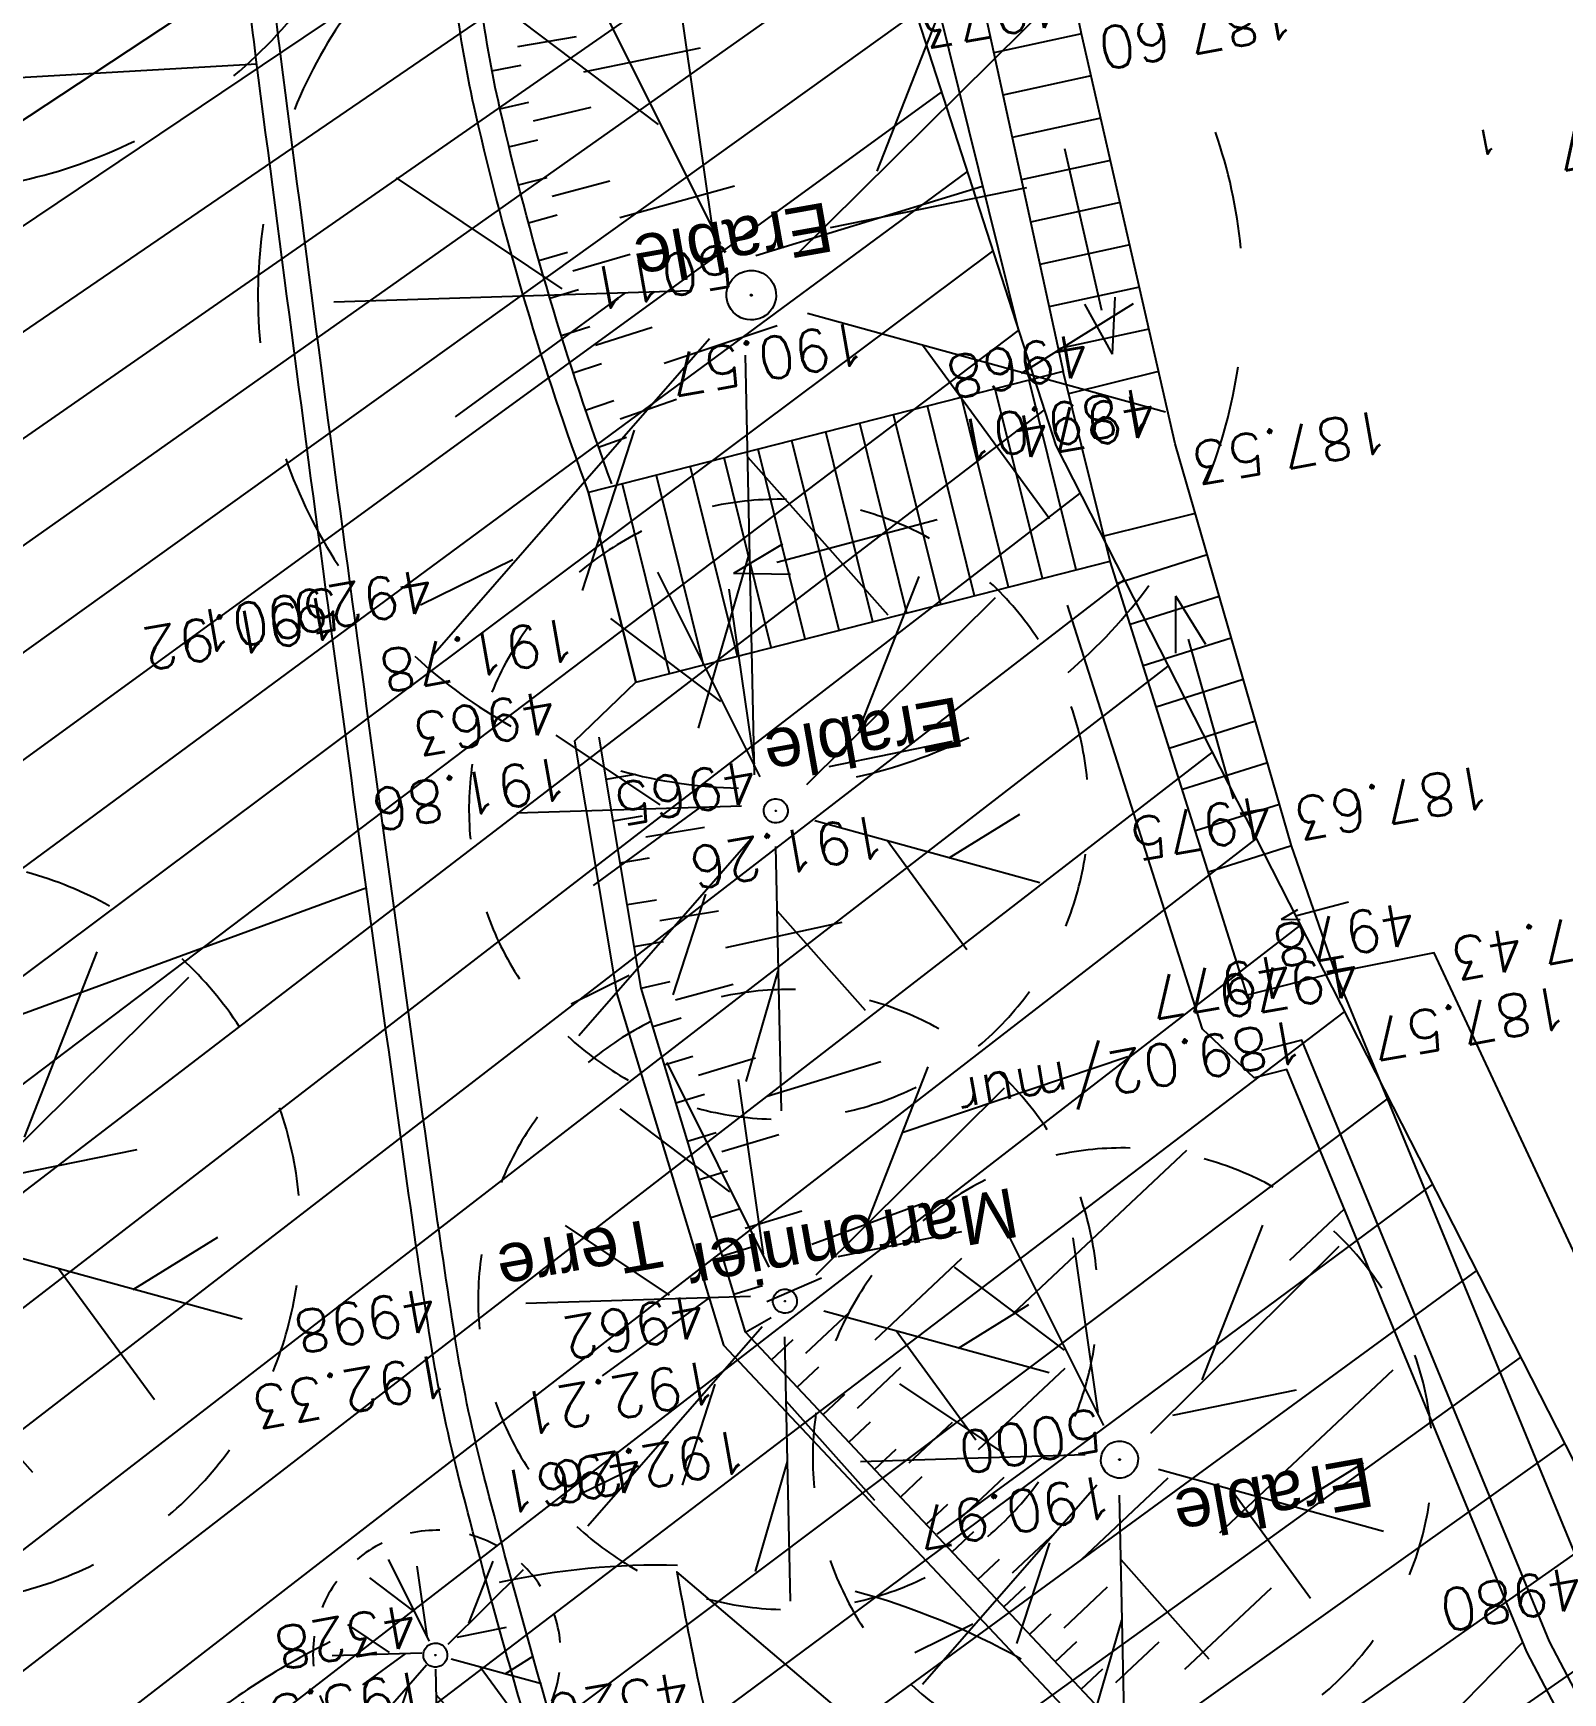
# Model space of a CAD drawing. Extents: x -2313930 to 3286427, y -3858277 to 2572692.
# Drawn here: x 485261 to 497606, y -293283 to -279894 of the extents above; entities that cross this region are included whole.
import ezdxf
from ezdxf.enums import TextEntityAlignment as Align
from ezdxf.lldxf.tags import DXFTag

# ---------------------------------------------------------------- set-up
doc = ezdxf.new("R2010")
doc.units = 0
for name, color, linetype, lineweight in [('_GAZELEC-RESERVATION 2', 132, 'Continuous', 18), ('Fond topo - P', 252, 'Continuous', 50), ('Fond topo - VOI', 252, 'Continuous', 25)]:
    doc.layers.add(name, color=color, linetype=linetype, lineweight=lineweight)
for name, color, linetype in [('Fond topo - BAT_ANN', 252, 'Continuous'), ('Fond topo - CLO_MUR', 252, 'Continuous'), ('Fond topo - ESPACE_BOISE', 252, 'Continuous'), ('Fond topo - TAL', 252, 'Continuous'), ('Fond topo - TAL_HAC', 252, 'Continuous'), ('Fond topo - VEG', 252, 'Continuous'), ('Fond topo - VEG_TXT_ESSENCE', 252, 'Continuous'), ('Fond topo - VOI_TXT', 252, 'Continuous'), ('Fond topo - Z', 252, 'Continuous'), ('Fond topo - Z_500', 252, 'Continuous'), ('prlm-VRD', 2, 'Continuous'), ('SA - EBC', 252, 'Continuous')]:
    doc.layers.add(name, color=color, linetype=linetype)
for name, color, linetype, plot in [('Fond topo - N', 252, 'Continuous', False), ('Fond topo - NCACHE', 252, 'Continuous', False), ('Fond topo - ZCACHE', 252, 'Continuous', False)]:
    doc.layers.add(name, color=color, linetype=linetype, plot=plot)
doc.styles.add('2000_ARIAL', font='arial.ttf', dxfattribs={"height": 0.400000006})
doc.styles.add('SIMPLEX', font='simplex_.ttf', dxfattribs={"height": 1.25})
tags = doc.linetypes.add('L1', pattern=[1.0000000298023224, 0.6000000238418579, -0.4000000059604645]).pattern_tags.tags
tags[6:7] = [DXFTag(74, 4), DXFTag(75, 0), DXFTag(340, '0'), DXFTag(46, 0.0), DXFTag(50, 0.0), DXFTag(44, 0.0), DXFTag(45, 0.0)]
tags[4:5] = [DXFTag(74, 4), DXFTag(75, 0), DXFTag(340, '0'), DXFTag(46, 0.0), DXFTag(50, 0.0), DXFTag(44, 0.0), DXFTag(45, 0.0)]
tags = doc.linetypes.add('L16', pattern=[0.37500001490116125, 0.300000011920929, -0.07500000298023224]).pattern_tags.tags
tags[6:7] = [DXFTag(74, 4), DXFTag(75, 0), DXFTag(340, '0'), DXFTag(46, 0.0), DXFTag(50, 0.0), DXFTag(44, 0.0), DXFTag(45, 0.0)]
tags[4:5] = [DXFTag(74, 4), DXFTag(75, 0), DXFTag(340, '0'), DXFTag(46, 0.0), DXFTag(50, 0.0), DXFTag(44, 0.0), DXFTag(45, 0.0)]
tags = doc.linetypes.add('L8', pattern=[0.22500000894069674, 0.1500000059604645, -0.07500000298023224]).pattern_tags.tags
tags[6:7] = [DXFTag(74, 4), DXFTag(75, 0), DXFTag(340, '0'), DXFTag(46, 0.0), DXFTag(50, 0.0), DXFTag(44, 0.0), DXFTag(45, 0.0)]
tags[4:5] = [DXFTag(74, 4), DXFTag(75, 0), DXFTag(340, '0'), DXFTag(46, 0.0), DXFTag(50, 0.0), DXFTag(44, 0.0), DXFTag(45, 0.0)]

# ---------------------------------------------------------------- blocks, each defined once
blk = doc.blocks.new('ESC01')
at = {"ltscale": 2}
for p, q in [((1.338104, 0), (0, 0)), ((1.257547, 0.126415), (1.7, 0)), ((1.257547, -0.126415), (1.7, 0))]:
    blk.add_line(p, q, dxfattribs=at)
blk = doc.blocks.new('PTOPO')
at = {"layer": 'Fond topo - NCACHE', "style": 'SIMPLEX'}
blk.add_attdef('MAT', text='', height=0.34, dxfattribs=at).set_placement((0.09999999986030161, -0.09999999962747097), align=Align.TOP_LEFT)
at = {"layer": 'Fond topo - ZCACHE', "style": 'SIMPLEX'}
blk.add_attdef('ALT', (0.09999999986030161, 0.09999999962747097), '', height=0.34, dxfattribs=at)
blk = doc.blocks.new('VEG14')
at = {"ltscale": 2, "flags": 128}
for points in [[(0.5, 0, -1), (-0.5, 0, -1)], [(0.016, 0, -1), (-0.016, 0, -1)]]:
    blk.add_lwpolyline(points, format="xyb", close=True, dxfattribs=at)
blk = doc.blocks.new('VEG12')
at = {"ltscale": 2}
for p, q in [((0.01815258799999997, 0.057406781), (0.100441039, 0.47293725)), ((0.05749608, 0.253444298), (0.145517598, 0.414706841)), ((0.037902722, 0.15845596), (-0.06593155700000003, 0.344147082)), ((-0.158788295, 0.086017079), (-0.245985314, 0.284587218)), ((0.04981112299999996, 0.033821695), (0.391570728, 0.285894318)), ((0.143890955, 0.107467204), (0.230033352, 0.253971609)), ((0.2917471699999999, 0.208620217), (0.392372872, 0.233301274)), ((-0.05229389700000003, 0.02983962500000001), (-0.383643778, 0.204631851)), ((-0.25001839, 0.135126714), (-0.3755999820000001, 0.091127132)), ((0.122915307, -0.02992704099999999), (0.317230371, 0.05540147100000001)), ((0.057557527, -0.01766878999999999), (0.411943876, -0.08413611500000001)), ((-0.05265807700000003, -0.029192154), (-0.412380265, -0.256628677)), ((-0.09359106700000003, -0.049762263), (-0.2956446150000001, -0.04653133200000001)), ((0.184132294, -0.04763066399999999), (0.323120213, -0.192805613)), ((0.01825986499999999, -0.057372749), (0.107637982, -0.4128258760000001)), ((0.02259491799999996, -0.07955337300000001), (0.001649748999999978, -0.36183712)), ((-0.151821475, -0.09483882200000002), (-0.2999525240000001, -0.315936062)), ((0.05371548199999998, -0.188497704), (0.197263789, -0.356749422))]:
    blk.add_line(p, q, dxfattribs=at)
for start, end in [(90, 103.8461539085843), (62.30769199853572, 76.15384597947835), (117.6923078993823, 131.5384619204946), (34.61538499867542, 48.46153799321151), (145.3846149358338, 159.2307690506909), (6.923076979206323, 20.76923090842763), (173.0769230068974, 186.9230769931026), (339.2307689837768, 353.0769230207937), (200.7692310571047, 214.6153850641662), (311.5384620067885, 325.3846150013246), (228.4615380795054, 242.3076921006177), (283.8461540205217, 297.6923080014643), (256.1538460914157, 270)]:
    blk.add_arc((0, 0), 0.496982058, start, end, dxfattribs=at)
blk = doc.blocks.new('A$C1F970F0F')
at = {"layer": 'SA - EBC'}
h = blk.add_hatch(dxfattribs=at)
h.set_pattern_fill('_USER', color=256, scale=74.99999999999999, angle=-325.7236014113932, style=0, pattern_type=0)
h.set_pattern_definition([(34.27639858860678, (-277130161.1279894, -473864756.7787022), (-42.238928459823, 61.97477650275113), [])])
edge = h.paths.add_edge_path()
edge.add_line((5801.470568619522, -3162.013069131843), (4083.559282644929, -3271.123614088357))
edge.add_line((4083.559282644929, -3271.123614088356), (4014.481307725509, -3717.332461968055))
edge.add_line((4014.48130772551, -3717.332461968055), (3135.517961824245, -3810.19300101904))
edge.add_line((3135.517961824245, -3810.19300101904), (2274.245008604417, -3693.648081323564))
edge.add_line((2274.245008604417, -3693.648081323564), (1554.636776175834, -3420.099318784944))
edge.add_arc((2508.775769578408, -2315.674454232369), 1459.498372788833, 157.1868533427094, 229.1754823893534, ccw=False)
edge.add_arc((1966.013830892235, -2087.371785851423), 870.6752834691503, 94.3015183869224, 157.1868533106914, ccw=False)
edge.add_line((1900.708697991695, -1219.149067345796), (2859.239020416566, -1223.495634912559))
edge.add_arc((3100.860739749298, 1265.329539486049), 2500.526305395239, 264.4549516394795, 302.9422754293212)
edge.add_arc((4209.331858878893, -445.3369775435177), 462.1229708170858, 302.9422754305585, 376.8336969250394)
edge.add_arc((2214.122706379954, -1049.006753214115), 2546.655714682971, 16.8336969158998, 38.14703645440247)
edge.add_arc((3041.32627014761, -399.2990096244524), 1494.806919462396, 38.14703657403813, 72.97328584086019)
edge.add_line((3479.031970107599, 1029.988031775616), (2182.437305702805, 1414.38613606858))
edge.add_line((2182.437305702805, 1414.38613606858), (1056.590900019184, 1822.819186472099))
edge.add_arc((1766.412018482452, 3779.442320525911), 2081.398594438606, 212.7495497786225, 250.0603089288685, ccw=False)
edge.add_line((15.86575126143373, 2653.472571668582), (-104.0907319930869, 3091.26353710603))
edge.add_line((-104.0907319930869, 3091.26353710603), (-169.6986146466322, 3639.54836895815))
edge.add_line((-169.6986146466322, 3639.548368958149), (-35.58090533515337, 6158.014854826562))
edge.add_arc((-194.3533792400212, 7143.826589584332), 998.5156357593988, 279.1493507374978, 373.962283499627)
edge.add_arc((2392.201579171132, 7786.918955579627), 1666.786287877102, 172.6269749467245, 193.9622835974407, ccw=False)
edge.add_arc((-45.50651600643437, 8102.354993671941), 791.2455775503726, -7.373025019439765, 16.43829965925021)
edge.add_line((713.3969204091394, 8326.263765657093), (486.7428317772967, 9142.81155059313))
edge.add_line((486.7428317772967, 9142.811550593131), (1338.845530021721, 9564.23852196786))
edge.add_line((1338.845530021721, 9564.23852196786), (1632.623584095551, 8945.24637913095))
edge.add_line((1632.623584095551, 8945.246379130947), (1394.029444699765, 8829.874494032001))
edge.add_line((1394.029444699765, 8829.874494032001), (1731.997733793977, 8131.230781666551))
edge.add_arc((1233.216649704336, 7889.945865525577), 554.0766919865823, -19.640967550384175, 25.815335324856676, ccw=False)
edge.add_line((1755.055695752756, 7703.706797235046), (1558.214479468655, 6807.520788570679))
edge.add_line((1558.214479468655, 6807.52078857068), (1570.021725572625, 6609.158708993335))
edge.add_line((1570.021725572625, 6609.158708993335), (1852.913141606868, 5734.125706863067))
edge.add_line((1852.913141606869, 5734.125706863067), (2726.748207475315, 4020.986816292172))
edge.add_line((2726.748207475315, 4020.986816292172), (3802.352916265851, 4004.947770972833))
edge.add_arc((8355.58168857983, 5950.706307988518), 4951.552134169374, 203.138762427905, 230.8301436200186)
edge.add_arc((13583.66465597079, 12367.85935474512), 13228.79229856088, 230.8301435441083, 233.1638398044412)
edge.add_line((5652.622255943647, 1780.153648245416), (4998.697813068342, 1820.441475819727))
edge.add_line((4998.697813068342, 1820.441475819727), (4863.841220233488, 767.0816613875431))
edge.add_line((4863.841220233488, 767.0816613875434), (5595.355488733695, 631.185878681516))
edge.add_line((5595.355488733695, 631.1858786815158), (5852.747939948536, -2020.707044821664))
edge.add_line((5852.747939948536, -2020.707044821665), (5881.394298709887, -2966.563612924887))
edge.add_line((5881.394298709887, -2966.563612924887), (5801.470568619523, -3162.013069131842))
at = {"layer": 'Fond topo - BAT_ANN', "ltscale": 2, "flags": 128}
for points in [[(2078.790872114182, 5309.014268106743), (2043.222072811403, 5411.196387657827), (1949.27825250494, 5735.525143899209), (1873.882596901186, 6066.475251613846), (1852.072550426782, 6171.223984070048)], [(1779.806223628306, 6157.025213768446), (1858.865107950897, 5794.054890517836)], [(1873.882596901186, 6066.475251613846), (1802.89667445687, 6051.01374564198)], [(1881.641759922853, 6032.416315269621), (1810.330515146079, 6016.883950628519)], [(1889.400922944519, 5998.357378925397), (1817.764355691794, 5982.754155357869)], [(1897.160085966186, 5964.298442581172), (1825.198196381004, 5948.624360344407)], [(1904.919248964976, 5930.23950624128), (1832.632036978707, 5914.494565348275)], [(1912.678411986643, 5896.180569897056), (1840.065877615928, 5880.364770060296)], [(1920.43757500831, 5862.121633552832), (1847.499718178973, 5846.234974881151)], [(1928.196738029976, 5828.062697208607), (1854.933558925717, 5812.105180046369)], [(1869.515461141339, 5633.931574722783), (1831.484248096457, 5787.069356569205)], [(1935.951866279783, 5794.021471755664), (1863.351125008847, 5775.99134057233)], [(1814.826086409432, 5619.978964066165), (1776.794873508043, 5773.116746169774)], [(1842.170773689771, 5626.955269505475), (1804.139560753724, 5780.093051426073)], [(1760.136711912524, 5606.026353649405), (1722.105498776136, 5759.164135513155)], [(1787.481399158204, 5613.002658905704), (1749.450186113322, 5766.140440752125)], [(1705.447337180617, 5592.073742992786), (1667.416124244569, 5745.211524913384)], [(1732.792024426297, 5599.050048249085), (1694.760811524908, 5752.187830352694)], [(1650.757962557544, 5578.121132410344), (1612.72674954732, 5731.258914439777)], [(1678.102649929389, 5585.097437832325), (1640.071436942042, 5738.235219857426)], [(1623.413275197482, 5571.144827175706), (1585.555491148941, 5723.584274101533)], [(1568.72390055708, 5557.19221650176), (1530.779402133415, 5709.980830911973)], [(1596.068587951801, 5564.168521919408), (1558.167446664399, 5716.782552691931)], [(1514.034525968666, 5543.239606102328), (1476.003313003508, 5696.377387744076)], [(1541.379213328729, 5550.215911336966), (1503.391357648873, 5703.179109502372)], [(1965.520865497375, 5679.44964616493), (1891.869425299575, 5661.158578040161)], [(2078.790872114182, 5309.014268106743), (2007.53972659059, 5290.836340538137), (1896.896320869615, 5640.917108505732)], [(1975.213628699711, 5645.986648590728), (1902.552120360887, 5623.021900045158)], [(1984.929120699824, 5612.445182570136), (1913.07253467058, 5589.734830763069)], [(1994.644612751925, 5578.903716824063), (1923.592949111984, 5556.447761550825)], [(2004.360104804027, 5545.362251077989), (1934.113363409895, 5523.160692081392)], [(2014.075596821469, 5511.820785148903), (1944.633777736918, 5489.873622890809)], [(2023.7910887072, 5478.279319149973), (1955.154192178322, 5456.586553678564)], [(2033.506580850807, 5444.73785338657), (1965.674606453357, 5423.299484213465)], [(2043.222072776744, 5411.196387474814), (1976.195020803255, 5390.012415018549)]]:
    blk.add_lwpolyline(points, dxfattribs=at)
blk.add_lwpolyline([(1514.034525968666, 5543.239606102328), (1896.896320869615, 5640.917108505732), (1858.865107950897, 5794.054890517836), (1476.003313038166, 5696.377387927088)], close=True, dxfattribs=at)
at = {"layer": 'Fond topo - CLO_MUR', "ltscale": 2, "flags": 128}
for points in [[(3210.806780600868, 3655.560700736976), (2967.47607868367, 3852.247976098117), (2806.124080487538, 4009.722052395067), (2483.105938503675, 4426.406660257979), (2293.115390969659, 4788.92082265986), (2078.790872079524, 5309.014267923731), (2007.53972659059, 5290.836340538137)], [(3185.690594999554, 3616.714062519209), (2936.886427587082, 3817.825609500645), (2771.71810132509, 3979.024292373781), (2444.253974394841, 4401.444099320484), (2251.39051342329, 4769.439965430745), (2051.473408426969, 5254.571467959324), (2018.911219276944, 5246.264048859436)]]:
    blk.add_lwpolyline(points, dxfattribs=at)
at = {"layer": 'Fond topo - ESPACE_BOISE', "linetype": 'L1', "ltscale": 2, "flags": 128}
blk.add_lwpolyline([(5801.470568619522, -3162.013069131843), (4083.559282644929, -3271.123614088356), (4014.48130772551, -3717.332461968055), (3135.517961824245, -3810.19300101904), (2274.245008604417, -3693.648081323564), (1554.636776175834, -3420.099318784944, -0.3248648439675891), (1163.447808694293, -1749.787382690587, -0.2814891279475962), (1900.708697991695, -1219.149067345796), (2859.239020416566, -1223.495634912559, 0.1695292870025676), (4460.631470672048, -833.159289007697, 0.3340686001642133), (4651.652558133293, -311.5085830883972, 0.09326601102169153), (4216.884593398947, 524.0158635944096, 0.153138720952933), (3479.031970107599, 1029.988031775616), (2182.437305702805, 1414.38613606858), (1056.590900019184, 1822.819186472099, -0.1642525569996709), (15.86575126143373, 2653.472571668582), (-104.0907319930869, 3091.26353710603), (-169.6986146466322, 3639.548368958149), (-35.58090533515337, 6158.014854826562, 0.4390366150430304), (774.660880078399, 7384.751557306568, -0.09336270405047195), (739.1967976091219, 8000.81547627212, 0.104271961321091), (713.3969204091394, 8326.263765657093), (486.7428317772967, 9142.811550593131), (1338.845530021721, 9564.23852196786), (1632.623584095551, 8945.246379130947), (1394.029444699765, 8829.874494032001), (1731.997733793977, 8131.23078166655, -0.2009829630843761), (1755.055695752756, 7703.706797235046), (1558.214479468655, 6807.52078857068), (1570.021725572625, 6609.158708993335), (1852.913141606869, 5734.125706863067), (2726.748207475315, 4020.986816292172), (3802.352916265851, 4004.947770972833, 0.121417881002313), (5228.074839294609, 2111.882341611708, 0.01018302282179253), (5652.622255943647, 1780.153648245416), (4998.697813068342, 1820.441475819727), (4863.841220233488, 767.0816613875434), (5595.355488733695, 631.1858786815158), (5852.747939948536, -2020.707044821665), (5881.394298709887, -2966.563612924887)], format="xyb", close=True, dxfattribs=at)
at = {"layer": 'Fond topo - TAL', "ltscale": 2, "flags": 128}
blk.add_lwpolyline([(1494.761211218567, 5703.315777784251, -0.03212048715418347), (1404.420412488047, 6005.980874556033, -0.05355809352942412), (1382.245135499642, 6191.710595892417, -0.003703359698377489), (1380.833139234136, 6511.725868917744, -0.0153549240189292), (1383.395472236829, 6587.7264631965, -0.006955611810404637), (1400.52645348648, 6806.00877553708, -0.01276761911010687), (1414.458585512514, 6923.765721787934, -0.01744730396157686), (1447.110277537652, 7105.062996216577, -0.0377943087468492), (1470.667744477859, 7184.400958008821, -0.0007773971570136096), (1509.941023225687, 7286.949709142269, 0.0005887236118167689), (1561.901178107596, 7422.472693276523, 0.0003295215979051638), (1619.739541895709, 7574.160075993384, -0.0005537186938548537), (1654.179384333237, 7664.3607934605, -0.01783923160556964), (1677.379350438625, 7719.003266214479, -0.003430637775437446), (1813.019545840353, 8004.119783836903, -0.009864527411769164), (1862.246624026192, 8100.876969787786, -0.01595399307050366), (1895.343526209447, 8158.378533709143, -0.0996403479457785), (1913.116070900559, 8177.34917445568, -0.03150487135014496), (2001.184920478029, 8232.120769191197, -0.0741870876524607), (2053.041330943487, 8250.773412397415, -0.09038138715968355), (2186.556279230934, 8253.031673630989)], format="xyb", dxfattribs=at)
at = {"layer": 'Fond topo - TAL', "linetype": 'L8', "ltscale": 2, "flags": 128}
for points in [[(2162.495227170819, 8236.890105905672), (2034.806461972263, 8172.855197101183, 0.196789865117785), (1971.301073280455, 8100.059282708225), (1791.78419836832, 7542.45558294728), (1754.156941983409, 7276.190632830941), (1734.926566483377, 7010.783504306641), (1754.108882018308, 6673.163965586867), (1786.542894046756, 6308.320042378949, 0.222887112660328), (1750.590580271026, 6118.701147328355), (1822.604386564407, 5827.785677463773)], [(3095.782607199828, 2385.585303046955, 0.2025701717713174), (3062.928562418754, 2428.211306367457, -0.007879161599459306), (2857.803467410294, 2566.268508164295, -0.01612499363821745), (2760.575440600426, 2638.720483728613, -0.005612050926987784), (2357.461271401177, 2967.296817088869, -0.02310981944406066), (2262.98048469697, 3053.793995152751, -0.02656853736084773), (2121.606081146174, 3211.721960668646, -0.03868213141289542), (2038.45437682572, 3333.343527862226, -0.007175392863421301), (1963.013500548578, 3468.842593592141, -0.004924543901637316), (1858.109154729277, 3668.478834636397, -0.003633774980151405), (1725.411288200116, 3931.858539373142, -0.005756497948632509), (1644.66149301996, 4099.913051201009, -0.02086462232268653), (1548.002817935727, 4331.961080216465, -0.01528835115206335), (1439.664852180741, 4656.282704507437, -0.00998661920293276), (1370.416238611539, 4904.713335883505, -0.02421681069612429), (1348.592634374304, 5010.498408480193, -0.004068535753421325), (1329.870118341899, 5137.04332846393, -0.00117186381131355), (1269.618313142295, 5576.012034803227, -0.001529534022618814), (1207.758708859682, 6045.509424564135, -0.006277708336209411), (1194.419927550409, 6160.595131915282, -0.0295487888980973), (1190.357233869101, 6253.392064706427, -0.007897956095757505), (1200.907519814881, 6592.264625065231, -0.009534636861174617), (1219.619672052993, 6875.423149991743, -0.02633710465156826), (1230.412077270945, 6953.292803315764)]]:
    blk.add_lwpolyline(points, format="xyb", dxfattribs=at)
blk.add_lwpolyline([(3068.46633406724, 3685.751229576934), (2923.586579172582, 3802.859362907181), (2756.758979975642, 3965.677440140445), (2427.361816069531, 4390.590812116205), (2233.249262345834, 4760.970027264518), (2039.596250322285, 5230.900685447556), (2013.211437483017, 5224.169267948493), (1971.530552636766, 5263.368652612423), (1862.517178697448, 5605.352517300847)], dxfattribs=at)
at = {"layer": 'Fond topo - TAL', "ltscale": 2, "flags": 128}
blk.add_lwpolyline([(3081.791728488739, 3665.680750370193), (2864.608810588767, 3794.327295501594), (2019.256500840869, 4575.692206448699), (1602.661694028152, 5018.796858064138), (1518.349509915227, 5296.29941605996), (1484.442930449464, 5498.940167417768)], dxfattribs=at)
at = {"layer": 'Fond topo - TAL_HAC', "ltscale": 2}
for p, q in [((1418.933093348135, 6056.04042969803), (1466.222031403827, 6064.271854188491)), ((1472.173162662165, 6035.723312832381), (1566.215356419531, 6055.012319476526)), ((718.2579170474125, 6013.859224773829), (1208.19407351293, 6042.205126968262)), ((1397.970404737003, 6036.540342684571), (1421.537710502528, 6041.077092659958)), ((1404.420412488047, 6005.980874556033), (1427.810928295734, 6011.355236848814)), ((1431.413253500034, 5996.125847600883), (1478.124293885844, 6007.174771293258)), ((1411.696017437924, 5975.222125237408), (1435.015578704333, 5980.896458352951)), ((1419.366069927694, 5944.559356237318), (1442.610829996082, 5950.532724653755)), ((1446.603129517633, 5935.400884569939), (1493.014970894614, 5947.645923820681)), ((1501.222344447344, 5918.082550791799), (1593.723834471357, 5943.762783161799)), ((1610.928467560413, 5887.44498375857), (1793.992514423172, 5943.36957259241)), ((1427.429304816101, 5913.997626243155), (1450.595429078701, 5920.269044194276)), ((1435.884392041723, 5883.541976473496), (1458.968059053032, 5890.110409823236)), ((1463.347698832893, 5875.086102849375), (1509.429717977198, 5888.519177767249)), ((1444.72993662921, 5853.197430961285), (1467.727338630085, 5860.061795967022)), ((1453.964479614057, 5822.968995430819), (1476.871822750763, 5830.128159649766)), ((1481.635913024297, 5815.221299198451), (1527.357704437567, 5829.833546946647)), ((1537.072402730801, 5800.730649804241), (1628.133100580152, 5831.127183989317)), ((1463.586497651649, 5792.86165623434), (1486.400003166118, 5800.314438677291)), ((1501.455705219899, 5755.845973292024), (1546.787101058004, 5771.627752465824)), ((1473.594403354163, 5762.880380003869), (1496.310307996463, 5770.62555143623)), ((1483.986546055217, 5733.030112558521), (1506.601102517512, 5741.066395038983)), ((1490.094026998324, 5465.166708768794), (1513.764954694212, 5469.127413518371)), ((1495.745123622048, 5431.393250390004), (1519.41605127773, 5435.353955052409)), ((1522.241599620789, 5418.467225714925), (1569.583454967499, 5426.388635601767)), ((1501.396220205566, 5397.619791924041), (1525.067147901454, 5401.58049667362)), ((936.7013024861053, 5245.471079888873), (1296.861425616757, 5377.530449292046)), ((1507.047316742643, 5363.846333087724), (1530.718244450313, 5367.807038024644)), ((1533.543792758714, 5350.92030850415), (1580.88564820179, 5358.841717898804)), ((1586.718759997949, 5329.208244442138), (1680.524274009566, 5349.617202351725)), ((1512.698413326162, 5330.072874621761), (1536.369341022049, 5334.033579371338)), ((1518.349509915227, 5296.29941605996), (1541.715450127861, 5301.779638688787)), ((1546.198247933224, 5287.111162388093), (1592.551872017326, 5299.574771037988)), ((1527.717530395941, 5265.465798616227), (1550.681045812764, 5272.442685978565)), ((1537.085550830214, 5234.63218080214), (1560.049066281696, 5241.609068347489)), ((1564.733076496403, 5226.192259677875), (1610.660107279437, 5240.146034886072)), ((1620.028127748369, 5209.312417254997), (1711.882189394161, 5237.219967466719)), ((1728.991459383804, 5180.091122690507), (1911.02069185152, 5241.159596480288)), ((1546.453571242298, 5203.798563371405), (1569.417086636245, 5210.775450738074)), ((1555.82159171123, 5172.964945740328), (1578.785107157164, 5179.941833381517)), ((1583.469117319884, 5164.525024437384), (1629.3961482173, 5178.47879962392)), ((1818.794436767112, 5034.174401753393), (1958.678906635261, 5165.689933196754)), ((1565.189612180162, 5142.131328109253), (1588.153127626096, 5149.10821575044)), ((1574.557632592246, 5111.297710678517), (1597.521148003522, 5118.274598136693)), ((1602.205158292405, 5102.857789358243), (1648.132189063658, 5116.811564379097)), ((1656.000654865247, 5089.826548229937), (1746.100729259065, 5122.962277935956)), ((2041.997868002793, 5077.069003100212), (2085.957173862971, 5118.398333452374)), ((1583.925653061178, 5080.464093047442), (1606.889168507112, 5087.440980688629)), ((1707.19272106886, 5012.727100905637), (1777.134956051461, 5078.484866570733)), ((1619.844730156288, 5043.714246629033), (1663.869120597519, 5062.841531714754)), ((1593.293673524562, 5049.630475512204), (1616.257188941386, 5056.607362874541)), ((1651.391863302919, 5002.003450608185), (1686.362980671173, 5034.882333416643)), ((1602.661694028152, 5018.796858064138), (1623.432271301873, 5030.821130017503)), ((1623.491434282346, 4996.641625295943), (1640.976993040993, 5013.081066780848)), ((1644.321174680033, 4974.486392784937), (1661.80673343868, 4990.92583426984)), ((1693.051343931923, 4957.692985333316), (1728.022461414559, 4990.571868120112)), ((1790.511682419062, 4924.106170717588), (1860.453917418992, 4989.863936474191)), ((1985.432359415528, 4856.932541102779), (2125.316829335666, 4988.448072820659)), ((1665.150914963338, 4952.331160295592), (1682.636473721985, 4968.770601780495)), ((1685.980655309037, 4930.175927510068), (1703.466214102343, 4946.615369177983)), ((1734.710824601133, 4913.38252014562), (1769.681942209933, 4946.261403098099)), ((1706.810395741383, 4908.020695182073), (1724.295954465372, 4924.460136483965)), ((1727.640136012906, 4885.865462505383), (1745.125694771553, 4902.304903990286)), ((1776.370305264796, 4869.072055053763), (1811.341422690585, 4901.950938040899)), ((1873.830643808782, 4835.485240237693), (1943.772878843371, 4901.243006177308)), ((1748.469876393264, 4863.71022990287), (1765.955435129034, 4880.149671392107)), ((1769.299616768074, 4841.554997396196), (1786.785175526722, 4857.994438881099)), ((1818.02978606017, 4824.761590031748), (1853.000903445753, 4857.640472931712)), ((1790.129357039597, 4819.399764719506), (1807.614915832903, 4835.839206387423)), ((1810.959097419955, 4797.244532116994), (1828.444656178602, 4813.683973601898)), ((1859.689266723833, 4780.45112493989), (1894.660384206469, 4813.330007726687)), ((1957.149605176313, 4746.864310141151), (2027.09184009652, 4812.622076102427)), ((1831.788837817642, 4775.089299605987), (1849.27439657629, 4791.528741090891)), ((1852.618578100947, 4752.934067116643), (1870.104136859594, 4769.373508601546)), ((1901.348747341055, 4736.140659477677), (1936.319864949856, 4769.019542430156)), ((2149.149291001636, 4686.362304974867), (2230.068093005003, 4768.689654077556)), ((1873.448318481305, 4730.77883451413), (1890.933877205294, 4747.218275816022))]:
    blk.add_line(p, q, dxfattribs=at)
at = {"layer": 'Fond topo - VOI', "linetype": 'L8', "ltscale": 2, "flags": 128}
blk.add_lwpolyline([(1476.003313003508, 5696.377387744076, -0.03212048755374566), (1384.928316166846, 6001.502239434953, -0.0535580947615097), (1362.246532409173, 6191.474222837789, -0.003703360268064483), (1360.833229167152, 6511.785759098867, -0.01535492583615143), (1363.436943578514, 6589.013759227582, -0.006955611441106892), (1380.611459268535, 6807.850787730347, -0.01276761864651206), (1394.663580378756, 6926.621903611561, -0.01744730426455975), (1427.562597805748, 7109.292443166436, -0.03779430800538806), (1451.979467596429, 7191.524742871189, -0.0007774217133545678), (1491.274993761619, 7294.131570020783, 0.0005887053431066563), (1543.218284056172, 7429.610583056387, 0.0003295252851631971), (1601.047256054734, 7581.273337877387, -0.0005537124599608148), (1635.502898649697, 7671.515434063949, -0.01783923247005893), (1659.260429127854, 7727.471128497131, -0.003430637881782205), (1795.01852709947, 8012.835477926184, -0.009864527545838967), (1841.837443264046, 8104.859354862947, -0.01381815451781383), (1878.336853125254, 8168.903412385946, -0.1017973728767594), (1899.819581804995, 8192.031531272796, -0.02933528145445809), (1991.712617227278, 8249.735407108969, -0.09688251731308649), (2075.692555110742, 8276.5345912155, -0.07451461079489968), (2189.808979968786, 8272.765399529697)], format="xyb", dxfattribs=at)
at = {"layer": 'Fond topo - VOI', "linetype": 'L16', "ltscale": 2, "flags": 128}
for points in [[(56.86273404000667, 5466.869533712125, 0.01722442130375293), (100.7490957892572, 5241.697965665058, 0.04305158241120926), (129.0531697791089, 5154.237426918125, 0.001177569187763674), (261.1383144067263, 4843.032870582231, 0.002427729493112618), (326.2931529755457, 4692.548588717941, 0.001967020956825959), (521.7143402869494, 4251.859969264527, 0.009053493585175633), (566.2761374997808, 4157.064661844938, 0.02150890483590385), (610.9202550321957, 4075.450427662592, 0.003755857879048691), (889.7388132796558, 3621.776473779397, 0.006031040761159129), (1058.432869866898, 3358.963102764782, 0.008024603406108846), (1190.723453779874, 3165.076943838002, 0.04845863152505209), (1333.12735334017, 2999.950607903149, 0.03430654925623074), (1569.661950786684, 2803.244906391133, 0.02760387630777388), (1826.234968976132, 2638.810179415927, 0.04574181495738096), (1994.127830099467, 2563.162316615725, 0.003041655411540011), (2118.636492087664, 2521.094780365128, 0.0008412879643141841), (2569.95813666258, 2372.502347187572, 0.002454288050361413), (2676.546111865867, 2338.186503763289, 0.001190149676915431), (2896.85720450872, 2269.025802803667, 0.2729859319538775), (3085.813253685456, 2299.397294490318, 0.5229621065076793), (3073.34446760256, 2445.294900231599, -0.00786055030879591), (2869.230622651343, 2582.682530549924, -0.01612499385767952), (2773.036716856073, 2654.363904177509, -0.005612051181520921), (2370.270541471567, 2982.65658904875, -0.02310981858493283), (2277.152658593871, 3067.906028562828, -0.02656853706870258), (2137.194908309708, 3224.251464528256, -0.03868213082134395), (2055.787146643901, 3343.322260046691, -0.007175393436975411), (1980.62549295001, 3478.319814973278, -0.004924544095459816), (1875.904400606205, 3677.607318775999, -0.003633774744343019), (1743.337332500545, 3940.727413854674, -0.005756498423518589), (1662.78697956522, 4108.366851243539, -0.02086462172059421), (1566.769855111369, 4338.874712779702, -0.01528835093536459), (1458.819309716361, 4662.036551636573, -0.009986619233383176), (1389.785193736479, 4909.697668854853, -0.02421681082814337), (1368.352793964908, 5013.586465003814, -0.004068535890819898), (1349.677914238661, 5139.809412170728, -0.001171863945288602), (1289.438857186837, 5578.685241930464, -0.00152953393264567), (1227.595236878256, 6048.061317698067, -0.006277708744472327), (1214.314274635904, 6162.648167620609, -0.02954878833963652), (1210.354884519365, 6253.085519557625, -0.007897955815137008), (1220.885509931378, 6591.326589082498, -0.009534637172886556), (1239.547369758186, 6873.72407204614, -0.03049426633253396), (1252.434107135826, 6961.345490526273, -0.01959706265007154), (1271.710791750347, 7038.058871881049, -0.007385007286054106), (1333.748061266518, 7238.506499872628, -0.00703834365838784), (1410.346328429002, 7462.873897527673, -0.02475780953821647), (1436.145647660488, 7525.181389840833, -0.03116737178628414), (1471.634894757119, 7589.471303993479, 0.01624541013141497), (1543.319578909271, 7710.6426178109, 0.01140558707328078), (1607.813491966961, 7834.851061375523, 0.007490832612850338), (1698.790012244002, 8027.532514171119, 0.04894958720658051), (1711.858641002832, 8065.895651161012, 0.0172000170103988), (1734.285776140107, 8178.786629708202)], [(2987.090255887735, 3525.93497605828), (2778.771690985974, 3693.824894364961), (1920.458931361637, 4483.244150666394), (1739.378929368471, 4662.191092956335), (1547.087246993569, 4825.52897472625, 0.006613177661415453), (1566.221531503088, 4729.05661493679, 0.0253330758707247), (1572.817973495041, 4704.227986633317, 0.0108239182364817), (1678.81001846685, 4396.774028150211, 0.0154671533395052), (1764.198655707288, 4185.787397135205, 0.008576348943051731), (1882.645658717033, 3929.312283425553, 0.01028033573557607), (1989.460137957958, 3719.219452988883, 0.01106412546931602), (2075.120058173796, 3567.168406023353, 0.01276571990151378), (2155.559066897506, 3439.066135894078, 0.02852594718343021), (2262.119649222697, 3296.916511789957, 0.02727313298894189), (2389.426971177748, 3161.580198370903, 0.02090956724912697), (2508.122789435383, 3057.557199478523, -0.007088603211397751), (2866.451620112523, 2760.622745821428, -0.01193470594219347), (3066.402775042653, 2581.675054487797, -0.00729741006515078), (3381.893297893625, 2276.680049208291), (3780.922905691493, 1773.423919905976), (3898.039086804947, 1615.372682788266), (4174.519084710243, 1187.402733783909), (4241.50575886574, 689.604471750609)]]:
    blk.add_lwpolyline(points, format="xyb", dxfattribs=at)
at = {"layer": 'Fond topo - VOI', "linetype": 'L8', "ltscale": 2, "flags": 128}
for points in [[(1464.717157387697, 5495.639580138815), (1514.034525968666, 5543.239606102328)], [(3263.06660252163, 3715.505841009587), (3285.307576581867, 3741.786778505673), (3203.283475190866, 3811.201955087305), (2888.436678715389, 4077.649809826021), (2620.845431336551, 4399.237204472861), (2384.638580266579, 4840.694237244066), (2158.422420939783, 5324.927421112571), (2078.79087217103, 5309.014267906402)]]:
    blk.add_lwpolyline(points, dxfattribs=at)
at = {"layer": 'Fond topo - VOI', "linetype": 'L16', "ltscale": 2, "flags": 128}
blk.add_lwpolyline([(1464.717157387697, 5495.639580138815), (1498.837209381019, 5291.723022075204), (1584.885560658633, 5008.506096319457), (2005.165851453486, 4561.481436586673), (2852.591046706149, 3778.200543105145), (3071.598873216933, 3648.473027944191)], dxfattribs=at)
at = {"layer": 'Fond topo - BAT_ANN', "ltscale": 2}
for p, xscale, yscale, zscale, rotation in [((1860.178875393151, 5973.614414066518), 99.99999999999999, 99.99999999999999, 99.99999999999999, 282.9924486035335), ((1757.189147371508, 5674.641488527091), 99.99999999999999, 99.99999999999999, 99.99999999999999, 194.8951031343985), ((1996.269007646923, 5449.155096795317), 100, 100, 100, 105.8245084780294), ((2089.239731911065, 5366.129028643248), 32.99999999999999, 32.99999999999999, 99.99999999999997, 194.8951031343985)]:
    blk.add_blockref('ESC01', p, dxfattribs=dict(at, xscale=xscale, yscale=yscale, zscale=zscale, rotation=rotation))
at = {"layer": 'Fond topo - P', "ltscale": 2}
ref = blk.add_blockref('PTOPO', (1873.882596901186, 6066.475251613846), dxfattribs=dict(at, xscale=99.99999999999994, yscale=99.99999999999994, zscale=99.99999999999994, rotation=190.0656205306617))
ref.add_attrib('MAT', '4973', dxfattribs={"layer": 'Fond topo - N', "color": 0, "ltscale": 2, "height": 33.99999999999999, "rotation": 190.0656204987762, "style": 'SIMPLEX'}).set_placement((1862.288755069286, 6074.573574364204), align=Align.TOP_LEFT)
ref.add_attrib('ALT', '187.60', (2042.927673659132, 6098.314874951393), dxfattribs={"layer": 'Fond topo - Z_500', "color": 0, "ltscale": 2, "height": 33.99999999999999, "rotation": 190.0656204987762, "style": 'SIMPLEX'})
ref = blk.add_blockref('PTOPO', (2277.783643997501, 6005.075104328538), dxfattribs=dict(at, xscale=99.99999999999999, yscale=99.99999999999999, zscale=99.99999999999999, rotation=271.3255101744267))
ref.add_attrib('MAT', '1', (2206.88781802193, 5990.71724030554), dxfattribs={"layer": 'Fond topo - N', "color": 0, "ltscale": 2, "height": 20, "rotation": 190.8181124505512, "style": 'SIMPLEX'})
ref.add_attrib('ALT', '187.57', (2411.359716430453, 6018.667570198497), dxfattribs={"layer": 'Fond topo - Z', "color": 0, "ltscale": 2, "height": 33.99999999999999, "rotation": 190.8181124505512, "style": 'SIMPLEX'})
ref = blk.add_blockref('PTOPO', (1607.249401424804, 5855.53158180539), dxfattribs=dict(at, xscale=99.99999999999994, yscale=99.99999999999994, zscale=99.99999999999994, rotation=190.0656205306617))
ref.add_attrib('MAT', '5011', dxfattribs={"layer": 'Fond topo - N', "color": 0, "ltscale": 2, "height": 33.99999999999999, "rotation": 190.0656204987762, "style": 'SIMPLEX'}).set_placement((1595.655559540916, 5863.629904281231), align=Align.TOP_LEFT)
ref.add_attrib('ALT', '190.57', (1696.322289716375, 5834.920843160387), dxfattribs={"layer": 'Fond topo - Z_500', "color": 0, "ltscale": 2, "height": 33.99999999999999, "rotation": 190.0656204987762, "style": 'SIMPLEX'})
ref = blk.add_blockref('PTOPO', (1895.046510752486, 5783.862774985143), dxfattribs=dict(at, xscale=99.99999999999994, yscale=99.99999999999994, zscale=99.99999999999994, rotation=190.0656205306617))
ref.add_attrib('MAT', '4968', dxfattribs={"layer": 'Fond topo - N', "color": 0, "ltscale": 2, "height": 33.99999999999999, "rotation": 190.0656204987762, "style": 'SIMPLEX'}).set_placement((1883.452668868598, 5791.961097460984), align=Align.TOP_LEFT)
ref.add_attrib('ALT', '189.01', (1928.940898986828, 5781.585319340411), dxfattribs={"layer": 'Fond topo - Z_500', "color": 0, "ltscale": 2, "height": 33.99999999999999, "rotation": 190.0656204987762, "style": 'SIMPLEX'})
ref = blk.add_blockref('PTOPO', (1949.27825250494, 5735.525143899209), dxfattribs=dict(at, xscale=99.99999999999994, yscale=99.99999999999994, zscale=99.99999999999994, rotation=190.0656205306617))
ref.add_attrib('MAT', '4974', dxfattribs={"layer": 'Fond topo - N', "color": 0, "ltscale": 2, "height": 33.99999999999999, "rotation": 190.0656204987762, "style": 'SIMPLEX'}).set_placement((1937.68441067304, 5743.623466649568), align=Align.TOP_LEFT)
ref.add_attrib('ALT', '187.53', (2118.635817370244, 5763.769260621501), dxfattribs={"layer": 'Fond topo - Z_500', "color": 0, "ltscale": 2, "height": 33.99999999999999, "rotation": 190.0656204987762, "style": 'SIMPLEX'})
ref = blk.add_blockref('PTOPO', (1365.817096932419, 5593.696084873213), dxfattribs=dict(at, xscale=99.99999999999994, yscale=99.99999999999994, zscale=99.99999999999994, rotation=190.0656205306617))
ref.add_attrib('MAT', '4929', dxfattribs={"layer": 'Fond topo - N', "color": 0, "ltscale": 2, "height": 33.99999999999999, "rotation": 190.0656204987762, "style": 'SIMPLEX'}).set_placement((1354.223255100519, 5601.794407623573), align=Align.TOP_LEFT)
ref.add_attrib('ALT', '191.78', (1463.022489303266, 5596.093996238243), dxfattribs={"layer": 'Fond topo - Z_500', "color": 0, "ltscale": 2, "height": 33.99999999999999, "rotation": 190.0656204987762, "style": 'SIMPLEX'})
ref = blk.add_blockref('PTOPO', (1289.438857186837, 5578.685241930464), dxfattribs=dict(at, xscale=99.99999999999994, yscale=99.99999999999994, zscale=99.99999999999994, rotation=190.0656205306617))
ref.add_attrib('MAT', '5001', dxfattribs={"layer": 'Fond topo - N', "color": 0, "ltscale": 2, "height": 33.99999999999999, "rotation": 190.0656204987762, "style": 'SIMPLEX'}).set_placement((1277.845015377814, 5586.78356467649), align=Align.TOP_LEFT)
ref.add_attrib('ALT', '191.92', (1271.103598970467, 5613.822675515112), dxfattribs={"layer": 'Fond topo - Z_500', "color": 0, "ltscale": 2, "height": 33.99999999999999, "rotation": 190.0656204987762, "style": 'SIMPLEX'})
ref = blk.add_blockref('PTOPO', (1464.717157387697, 5495.639580138815), dxfattribs=dict(at, xscale=99.99999999999994, yscale=99.99999999999994, zscale=99.99999999999994, rotation=190.0656205306617))
ref.add_attrib('MAT', '4963', dxfattribs={"layer": 'Fond topo - N', "color": 0, "ltscale": 2, "height": 33.99999999999999, "rotation": 190.0656204987762, "style": 'SIMPLEX'}).set_placement((1453.123315521138, 5503.737902706162), align=Align.TOP_LEFT)
ref.add_attrib('ALT', '191.86', (1456.61883464167, 5484.045738329793), dxfattribs={"layer": 'Fond topo - Z_500', "color": 0, "ltscale": 2, "height": 33.99999999999999, "rotation": 190.0656204987762, "style": 'SIMPLEX'})
ref = blk.add_blockref('PTOPO', (1627.018880446915, 5439.471471087782), dxfattribs=dict(at, xscale=99.99999999999994, yscale=99.99999999999994, zscale=99.99999999999994, rotation=190.0656205306617))
ref.add_attrib('MAT', '4965', dxfattribs={"layer": 'Fond topo - N', "color": 0, "ltscale": 2, "height": 33.99999999999999, "rotation": 190.0656204987762, "style": 'SIMPLEX'}).set_placement((1615.425038615015, 5447.569793838141), align=Align.TOP_LEFT)
ref.add_attrib('ALT', '191.26', (1713.110389843112, 5437.235210502096), dxfattribs={"layer": 'Fond topo - Z_500', "color": 0, "ltscale": 2, "height": 33.99999999999999, "rotation": 190.0656204987762, "style": 'SIMPLEX'})
ref = blk.add_blockref('PTOPO', (2043.222072811403, 5411.196387657827), dxfattribs=dict(at, xscale=99.99999999999994, yscale=99.99999999999994, zscale=99.99999999999994, rotation=190.0656205306617))
ref.add_attrib('MAT', '4975', dxfattribs={"layer": 'Fond topo - N', "color": 0, "ltscale": 2, "height": 33.99999999999999, "rotation": 190.0656204987762, "style": 'SIMPLEX'}).set_placement((2031.628230979503, 5419.294710408185), align=Align.TOP_LEFT)
ref.add_attrib('ALT', '187.63', (2201.170582060277, 5476.966908643083), dxfattribs={"layer": 'Fond topo - Z_500', "color": 0, "ltscale": 2, "height": 33.99999999999999, "rotation": 190.0656204987762, "style": 'SIMPLEX'})
ref = blk.add_blockref('PTOPO', (2158.422420939783, 5324.927421112571), dxfattribs=dict(at, xscale=99.99999999999994, yscale=99.99999999999994, zscale=99.99999999999994, rotation=190.0656205306617))
ref.add_attrib('MAT', '4978', dxfattribs={"layer": 'Fond topo - N', "color": 0, "ltscale": 2, "height": 33.99999999999999, "rotation": 190.0656204987762, "style": 'SIMPLEX'}).set_placement((2146.828579107883, 5333.025743862931), align=Align.TOP_LEFT)
ref.add_attrib('ALT', '187.43', (2327.962862877273, 5363.913062741974), dxfattribs={"layer": 'Fond topo - Z_500', "color": 0, "ltscale": 2, "height": 33.99999999999999, "rotation": 190.0656204987762, "style": 'SIMPLEX'})
ref = blk.add_blockref('PTOPO', (2058.260075359817, 5283.215823343602), dxfattribs=dict(at, xscale=99.99999999999999, yscale=99.99999999999999, zscale=99.99999999999999, rotation=190.0656205306616))
ref.add_attrib('MAT', '4977', dxfattribs={"layer": 'Fond topo - N', "color": 0, "ltscale": 2, "height": 33.99999999999999, "rotation": 190.0656204987762, "style": 'SIMPLEX'}).set_placement((2046.666233527917, 5291.314146093961), align=Align.TOP_LEFT)
ref.add_attrib('ALT', '189.02/mur', (2050.161752613791, 5271.621981534579), dxfattribs={"layer": 'Fond topo - Z_500', "color": 0, "ltscale": 2, "height": 33.99999999999999, "rotation": 190.0656204987762, "style": 'SIMPLEX'})
ref = blk.add_blockref('PTOPO', (2113.248387155982, 5283.516830058159), dxfattribs=dict(at, xscale=99.99999999999994, yscale=99.99999999999994, zscale=99.99999999999994, rotation=190.0656205306617))
ref.add_attrib('MAT', '4979', dxfattribs={"layer": 'Fond topo - N', "color": 0, "ltscale": 2, "height": 33.99999999999999, "rotation": 190.0656204987762, "style": 'SIMPLEX'}).set_placement((2101.654545324082, 5291.615152808517), align=Align.TOP_LEFT)
ref.add_attrib('ALT', '187.57', (2262.969140154786, 5299.051432719852), dxfattribs={"layer": 'Fond topo - Z_500', "color": 0, "ltscale": 2, "height": 33.99999999999999, "rotation": 190.0656204987762, "style": 'SIMPLEX'})
ref = blk.add_blockref('PTOPO', (1368.352793964908, 5013.586465003814), dxfattribs=dict(at, xscale=99.99999999999994, yscale=99.99999999999994, zscale=99.99999999999994, rotation=190.0656205306617))
ref.add_attrib('MAT', '4998', dxfattribs={"layer": 'Fond topo - N', "color": 0, "ltscale": 2, "height": 33.99999999999999, "rotation": 190.0656204987762, "style": 'SIMPLEX'}).set_placement((1356.758952133009, 5021.684787754173), align=Align.TOP_LEFT)
ref.add_attrib('ALT', '192.33', (1360.254471241758, 5001.992623190459), dxfattribs={"layer": 'Fond topo - Z_500', "color": 0, "ltscale": 2, "height": 33.99999999999999, "rotation": 190.0656204987762, "style": 'SIMPLEX'})
ref = blk.add_blockref('PTOPO', (1584.885560658633, 5008.506096319457), dxfattribs=dict(at, xscale=99.99999999999994, yscale=99.99999999999994, zscale=99.99999999999994, rotation=190.0656205306617))
ref.add_attrib('MAT', '4962', dxfattribs={"layer": 'Fond topo - N', "color": 0, "ltscale": 2, "height": 33.99999999999999, "rotation": 190.0656204987762, "style": 'SIMPLEX'}).set_placement((1573.291718809404, 5016.60441897831), align=Align.TOP_LEFT)
ref.add_attrib('ALT', '192.21', (1576.787237895277, 4996.912254418928), dxfattribs={"layer": 'Fond topo - Z_500', "color": 0, "ltscale": 2, "height": 33.99999999999999, "rotation": 190.0656204987762, "style": 'SIMPLEX'})
ref = blk.add_blockref('PTOPO', (1904.438535719727, 4916.12796959459), dxfattribs=dict(at, xscale=99.99999999999994, yscale=99.99999999999994, zscale=99.99999999999994, rotation=190.0656205306617))
ref.add_attrib('MAT', '5000', dxfattribs={"layer": 'Fond topo - N', "color": 0, "ltscale": 2, "height": 33.99999999999999, "rotation": 190.0656204987762, "style": 'SIMPLEX'}).set_placement((1892.844693887828, 4924.22629234495), align=Align.TOP_LEFT)
ref.add_attrib('ALT', '190.97', (1896.340212973701, 4904.534127785567), dxfattribs={"layer": 'Fond topo - Z_500', "color": 0, "ltscale": 2, "height": 33.99999999999999, "rotation": 190.0656204987762, "style": 'SIMPLEX'})
ref = blk.add_blockref('PTOPO', (1534.610875267498, 4884.345666579545), dxfattribs=dict(at, xscale=99.99999999999994, yscale=99.99999999999994, zscale=99.99999999999994, rotation=190.0656205306617))
ref.add_attrib('MAT', '4961', dxfattribs={"layer": 'Fond topo - N', "color": 0, "ltscale": 2, "height": 33.99999999999999, "rotation": 190.0656204987762, "style": 'SIMPLEX'}).set_placement((1523.01703338361, 4892.443989055386), align=Align.TOP_LEFT)
ref.add_attrib('ALT', '192.26', (1601.34682723059, 4941.055562462833), dxfattribs={"layer": 'Fond topo - Z_500', "color": 0, "ltscale": 2, "height": 33.99999999999999, "rotation": 190.0656204987762, "style": 'SIMPLEX'})
ref = blk.add_blockref('PTOPO', (2293.115390969659, 4788.92082265986), dxfattribs=dict(at, xscale=99.99999999999994, yscale=99.99999999999994, zscale=99.99999999999994, rotation=190.0656205306617))
ref.add_attrib('MAT', '4980', dxfattribs={"layer": 'Fond topo - N', "color": 0, "ltscale": 2, "height": 33.99999999999999, "rotation": 190.0656204987762, "style": 'SIMPLEX'}).set_placement((2281.521549137759, 4797.01914541022), align=Align.TOP_LEFT)
ref.add_attrib('ALT', '187.43', (2464.679985171136, 4830.243463101394), dxfattribs={"layer": 'Fond topo - Z_500', "color": 0, "ltscale": 2, "height": 33.99999999999999, "rotation": 190.0656204987762, "style": 'SIMPLEX'})
ref = blk.add_blockref('PTOPO', (1352.572542490531, 4758.497401862662), dxfattribs=dict(at, xscale=99.99999999999994, yscale=99.99999999999994, zscale=99.99999999999994, rotation=190.0656205306617))
ref.add_attrib('MAT', '4328', dxfattribs={"layer": 'Fond topo - N', "color": 0, "ltscale": 2, "height": 33.99999999999999, "rotation": 190.0656204987762, "style": 'SIMPLEX'}).set_placement((1340.978700658631, 4766.59572461302), align=Align.TOP_LEFT)
ref.add_attrib('ALT', '193.54', (1344.474219767381, 4746.903560049305), dxfattribs={"layer": 'Fond topo - Z_500', "color": 0, "ltscale": 2, "height": 33.99999999999999, "rotation": 190.0656204987762, "style": 'SIMPLEX'})
ref = blk.add_blockref('PTOPO', (1572.817973495041, 4704.227986633317), dxfattribs=dict(at, xscale=99.99999999999994, yscale=99.99999999999994, zscale=99.99999999999994, rotation=190.0656205306617))
ref.add_attrib('MAT', '4326', dxfattribs={"layer": 'Fond topo - N', "color": 0, "ltscale": 2, "height": 33.99999999999999, "rotation": 190.0656204987762, "style": 'SIMPLEX'}).set_placement((1561.224131686018, 4712.326309379343), align=Align.TOP_LEFT)
ref.add_attrib('ALT', '192.51', (1564.719650771891, 4692.634144819961), dxfattribs={"layer": 'Fond topo - Z_500', "color": 0, "ltscale": 2, "height": 33.99999999999999, "rotation": 190.0656204987762, "style": 'SIMPLEX'})
at = {"layer": 'Fond topo - VEG', "ltscale": 2, "zscale": 99.99999999999997}
for name, p, xscale, yscale, rotation in [('VEG12', (933.3704791671174, 6336.378991517724), 799.9999999999998, 799.9999999999998, 192.432705982593), ('VEG12', (1606.683487226042, 5855.232682046772), 799.9999999999998, 799.9999999999998, 192.432705982593), ('VEG14', (1607.249401424804, 5855.53158180539), 40, 40, 207.8417380991697), ('VEG12', (1629.492491473156, 5440.777961572051), 503.1999999999997, 503.1999999999997, 192.432705982593), ('VEG12', (943.4543966937059, 5100.422742043956), 603.8399999999999, 603.8399999999999, 192.432705982593), ('VEG14', (1627.018880446915, 5439.471471087782), 19.38, 19.38, 207.8417380991697), ('VEG12', (1636.892030976579, 5045.213676912403), 503.1999999999997, 503.1999999999997, 192.432705982593), ('VEG12', (695.5125002724214, 4924.723079703533), 603.8399999999999, 603.8399999999999, 192.432705982593), ('VEG12', (1906.912146745969, 4917.43446007886), 503.1999999999997, 503.1999999999997, 192.432705982593), ('VEG14', (1634.418419898351, 5043.907186153616), 19.38, 19.38, 207.8417380991697), ('VEG12', (1533.024427127976, 4230.755067127855), 1207.68, 1207.68, 192.432705982593), ('VEG14', (1904.438535719727, 4916.12796959459), 30, 30, 207.8417380991697), ('VEG12', (1353.561986907959, 4759.019998092971), 201.2799999999999, 201.2799999999999, 192.432705982593), ('VEG14', (1352.298357081103, 4758.352584899402), 19.38, 19.38, 207.8417380991697)]:
    blk.add_blockref(name, p, dxfattribs=dict(at, xscale=xscale, yscale=yscale, rotation=rotation))
at = {"layer": 'Fond topo - VEG_TXT_ESSENCE', "style": '2000_ARIAL'}
for s, p in [('Erable', (1668.515514888678, 5930.845374093857)), ('Erable', (1774.058138395171, 5531.718235030329)), ('Marronnier', (1818.311298417284, 5135.732227601144)), ('Erable', (2104.797642236035, 4918.370664285538))]:
    blk.add_text(s, height=39.99999999999999, rotation=190.0656205035111, dxfattribs=at).set_placement(p)
at = {"layer": 'Fond topo - VOI_TXT', "style": '2000_ARIAL'}
blk.add_text('Terre', height=39.99999999999999, rotation=190.0656205035111, dxfattribs=at).set_placement((1530.871743015564, 5111.27311814432))

msp = doc.modelspace()

# ---------------------------------------------------------------- linework, layer by layer
at = {"layer": '_GAZELEC-RESERVATION 2'}
msp.add_circle((486248.4803309143, -227485.9628347494), 2800178.148749841, dxfattribs=at)

# ---------------------------------------------------------------- block references
at = {"layer": 'prlm-VRD', "xscale": 10, "yscale": 10, "zscale": 10}
msp.add_blockref('A$C1F970F0F', (474984.297679401, -340562.691042779), dxfattribs=at)

doc.saveas('drawing.dxf')
